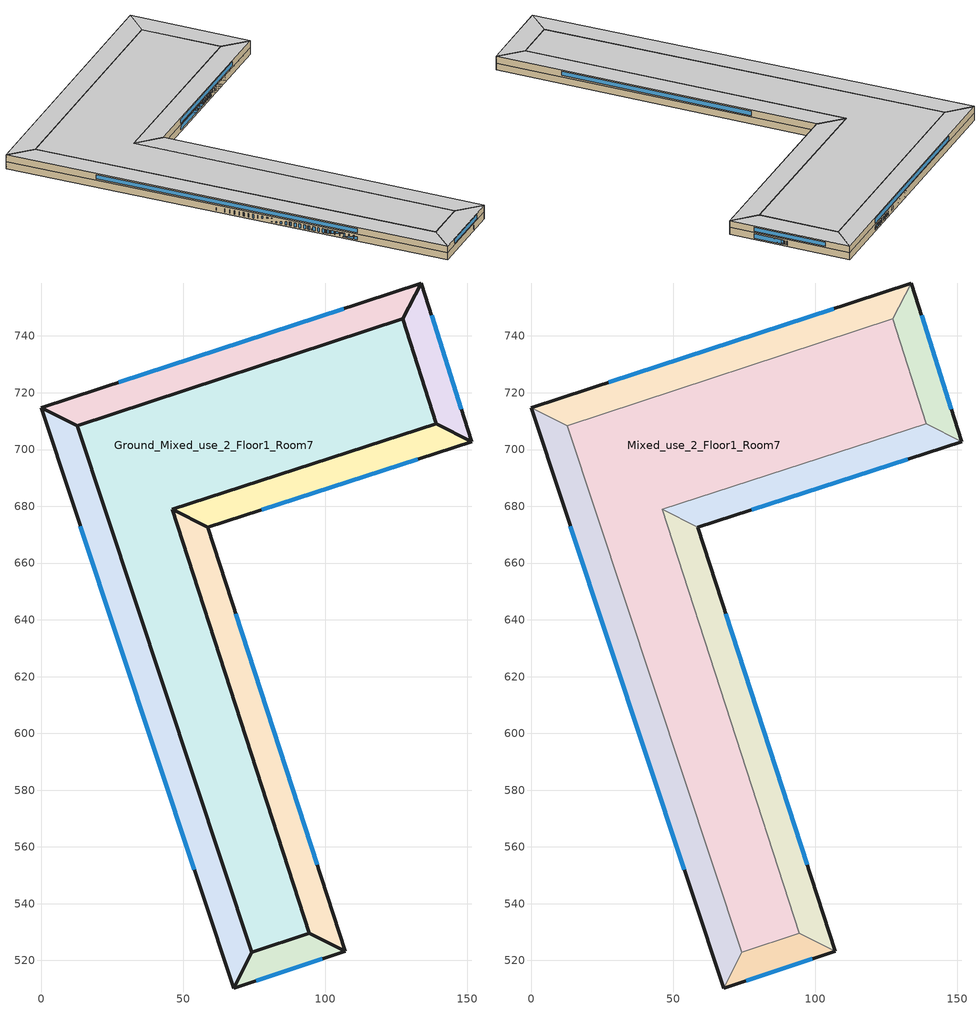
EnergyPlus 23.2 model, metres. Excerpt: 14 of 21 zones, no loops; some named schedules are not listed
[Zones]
Ground_Mixed_use_2_Floor1_Room1
 floor ground (Typical Insulated Carpeted 8in Slab Floor-R5): 58.73,672.59 107.08,523.22 94.5,529.62 46.14,679.03 z0
 wall ground (Generic Interior Wall): 58.73,672.59 46.14,679.03 94.5,529.62 107.08,523.22 z0:3.5
 wall ground (Typical Insulated Steel Framed Exterior Wall-R19): 107.08,523.22 58.73,672.59 z0:3.5
 window inside (U 0.48 SHGC 0.40 Dbl Ref-D Clr 6mm/13mm): 97.21,553.72 68.6,642.09 z0.71:2.79
 ceiling ground (Generic Interior Ceiling): 46.14,679.03 94.5,529.62 107.08,523.22 58.73,672.59 z3.5
Ground_Mixed_use_2_Floor1_Room2
 floor ground (Typical Insulated Carpeted 8in Slab Floor-R5): 107.08,523.22 67.77,510.3 74.12,522.92 94.5,529.62 z0
 wall ground (Generic Interior Wall): 107.08,523.22 94.5,529.62 74.12,522.92 67.77,510.3 z0:3.5
 wall ground (Typical Insulated Steel Framed Exterior Wall-R19): 67.77,510.3 107.08,523.22 z0:3.5
 window inside (U 0.48 SHGC 0.40 Dbl Ref-D Clr 6mm/13mm): 75.79,512.94 99.05,520.59 z0.71:2.79
 ceiling ground (Generic Interior Ceiling): 74.12,522.92 67.77,510.3 107.08,523.22 94.5,529.62 z3.5
Ground_Mixed_use_2_Floor1_Room3
 floor ground (Typical Insulated Carpeted 8in Slab Floor-R5): 12.65,708.29 74.12,522.92 67.77,510.3 0,714.66 z0
 wall ground (Generic Interior Wall): 67.77,510.3 74.12,522.92 12.65,708.29 0,714.66 z0:3.5
 wall ground (Typical Insulated Steel Framed Exterior Wall-R19): 0,714.66 67.77,510.3 z0:3.5
 window inside (U 0.48 SHGC 0.40 Dbl Ref-D Clr 6mm/13mm): 13.84,672.93 53.93,552.03 z0.71:2.79
 ceiling ground (Generic Interior Ceiling): 0,714.66 67.77,510.3 74.12,522.92 12.65,708.29 z3.5
Ground_Mixed_use_2_Floor1_Room4
 floor ground (Typical Insulated Carpeted 8in Slab Floor-R5): 133.88,758.66 127.42,746.01 12.65,708.29 0,714.66 z0
 wall ground (Generic Interior Wall): 0,714.66 12.65,708.29 127.42,746.01 133.88,758.66 z0:3.5
 wall ground (Typical Insulated Steel Framed Exterior Wall-R19): 133.88,758.66 0,714.66 z0:3.5
 window inside (U 0.48 SHGC 0.40 Dbl Ref-D Clr 6mm/13mm): 106.55,749.67 27.34,723.64 z0.71:2.79
 ceiling ground (Generic Interior Ceiling): 0,714.66 12.65,708.29 127.42,746.01 133.88,758.66 z3.5
Ground_Mixed_use_2_Floor1_Room5
 floor ground (Typical Insulated Carpeted 8in Slab Floor-R5): 133.88,758.66 151.69,702.7 139.14,709.15 127.42,746.01 z0
 wall ground (Generic Interior Wall): 133.88,758.66 127.42,746.01 139.14,709.15 151.69,702.7 z0:3.5
 wall ground (Typical Insulated Steel Framed Exterior Wall-R19): 151.69,702.7 133.88,758.66 z0:3.5
 window inside (U 0.48 SHGC 0.40 Dbl Ref-D Clr 6mm/13mm): 148.05,714.13 137.52,747.23 z0.71:2.79
 ceiling ground (Generic Interior Ceiling): 133.88,758.66 127.42,746.01 139.14,709.15 151.69,702.7 z3.5
Ground_Mixed_use_2_Floor1_Room6
 floor ground (Typical Insulated Carpeted 8in Slab Floor-R5): 151.69,702.7 58.73,672.59 46.14,679.03 139.14,709.15 z0
 wall ground (Generic Interior Wall): 151.69,702.7 139.14,709.15 46.14,679.03 58.73,672.59 z0:3.5
 wall ground (Typical Insulated Steel Framed Exterior Wall-R19): 58.73,672.59 151.69,702.7 z0:3.5
 window inside (U 0.48 SHGC 0.40 Dbl Ref-D Clr 6mm/13mm): 77.71,678.74 132.71,696.56 z0.71:2.79
 ceiling ground (Generic Interior Ceiling): 46.14,679.03 58.73,672.59 151.69,702.7 139.14,709.15 z3.5
Ground_Mixed_use_2_Floor1_Room7
 floor ground (Typical Insulated Carpeted 8in Slab Floor-R5): 127.42,746.01 139.14,709.15 46.14,679.03 94.5,529.62 74.12,522.92 12.65,708.29 z0
 wall ground (Generic Interior Wall): 74.12,522.92 94.5,529.62 46.14,679.03 139.14,709.15 127.42,746.01 12.65,708.29 74.12,522.92 z0:3.5
 ceiling ground (Generic Interior Ceiling): 12.65,708.29 74.12,522.92 94.5,529.62 46.14,679.03 139.14,709.15 127.42,746.01 z3.5
Mixed_use_2_Floor1_Room1
 floor to Ground_Mixed_use_2_Floor1_Room1 (Generic Interior Floor): 58.73,672.59 107.08,523.22 94.5,529.62 46.14,679.03 z3.5
 wall outside (Typical Insulated Steel Framed Exterior Wall-R19): 107.08,523.22 58.73,672.59 z3.5:7
 wall to Mixed_use_2_Floor1_Room6 (Generic Interior Wall): 58.73,672.59 46.14,679.03 z3.5:7
 wall to Mixed_use_2_Floor1_Room7 (Generic Interior Wall): 46.14,679.03 94.5,529.62 z3.5:7
 wall to Mixed_use_2_Floor1_Room2 (Generic Interior Wall): 94.5,529.62 107.08,523.22 z3.5:7
 window (U 0.48 SHGC 0.40 Dbl Ref-D Clr 6mm/13mm): 97.21,553.72 68.6,642.09 z4.21:6.29
 ceiling adiabatic (Generic Interior Ceiling): 46.14,679.03 94.5,529.62 107.08,523.22 58.73,672.59 z7
Mixed_use_2_Floor1_Room2
 floor to Ground_Mixed_use_2_Floor1_Room2 (Generic Interior Floor): 107.08,523.22 67.77,510.3 74.12,522.92 94.5,529.62 z3.5
 wall outside (Typical Insulated Steel Framed Exterior Wall-R19): 67.77,510.3 107.08,523.22 z3.5:7
 wall to Mixed_use_2_Floor1_Room7 (Generic Interior Wall): 94.5,529.62 74.12,522.92 z3.5:7
 wall to Mixed_use_2_Floor1_Room3 (Generic Interior Wall): 74.12,522.92 67.77,510.3 z3.5:7
 window (U 0.48 SHGC 0.40 Dbl Ref-D Clr 6mm/13mm): 75.79,512.94 99.05,520.59 z4.21:6.29
 ceiling adiabatic (Generic Interior Ceiling): 74.12,522.92 67.77,510.3 107.08,523.22 94.5,529.62 z7
Mixed_use_2_Floor1_Room3
 floor to Ground_Mixed_use_2_Floor1_Room3 (Generic Interior Floor): 12.65,708.29 74.12,522.92 67.77,510.3 0,714.66 z3.5
 wall outside (Typical Insulated Steel Framed Exterior Wall-R19): 0,714.66 67.77,510.3 z3.5:7
 wall to Mixed_use_2_Floor1_Room7 (Generic Interior Wall): 74.12,522.92 12.65,708.29 z3.5:7
 wall to Mixed_use_2_Floor1_Room4 (Generic Interior Wall): 12.65,708.29 0,714.66 z3.5:7
 window (U 0.48 SHGC 0.40 Dbl Ref-D Clr 6mm/13mm): 13.84,672.93 53.93,552.03 z4.21:6.29
 ceiling adiabatic (Generic Interior Ceiling): 0,714.66 67.77,510.3 74.12,522.92 12.65,708.29 z7
Mixed_use_2_Floor1_Room4
 floor to Ground_Mixed_use_2_Floor1_Room4 (Generic Interior Floor): 133.88,758.66 127.42,746.01 12.65,708.29 0,714.66 z3.5
 wall outside (Typical Insulated Steel Framed Exterior Wall-R19): 133.88,758.66 0,714.66 z3.5:7
 wall to Mixed_use_2_Floor1_Room7 (Generic Interior Wall): 12.65,708.29 127.42,746.01 z3.5:7
 wall to Mixed_use_2_Floor1_Room5 (Generic Interior Wall): 127.42,746.01 133.88,758.66 z3.5:7
 window (U 0.48 SHGC 0.40 Dbl Ref-D Clr 6mm/13mm): 106.55,749.67 27.34,723.64 z4.21:6.29
 ceiling adiabatic (Generic Interior Ceiling): 0,714.66 12.65,708.29 127.42,746.01 133.88,758.66 z7
Mixed_use_2_Floor1_Room5
 floor to Ground_Mixed_use_2_Floor1_Room5 (Generic Interior Floor): 133.88,758.66 151.69,702.7 139.14,709.15 127.42,746.01 z3.5
 wall outside (Typical Insulated Steel Framed Exterior Wall-R19): 151.69,702.7 133.88,758.66 z3.5:7
 wall to Mixed_use_2_Floor1_Room7 (Generic Interior Wall): 127.42,746.01 139.14,709.15 z3.5:7
 wall to Mixed_use_2_Floor1_Room6 (Generic Interior Wall): 139.14,709.15 151.69,702.7 z3.5:7
 window (U 0.48 SHGC 0.40 Dbl Ref-D Clr 6mm/13mm): 148.05,714.13 137.52,747.23 z4.21:6.29
 ceiling adiabatic (Generic Interior Ceiling): 133.88,758.66 127.42,746.01 139.14,709.15 151.69,702.7 z7
Mixed_use_2_Floor1_Room6
 floor to Ground_Mixed_use_2_Floor1_Room6 (Generic Interior Floor): 151.69,702.7 58.73,672.59 46.14,679.03 139.14,709.15 z3.5
 wall outside (Typical Insulated Steel Framed Exterior Wall-R19): 58.73,672.59 151.69,702.7 z3.5:7
 wall to Mixed_use_2_Floor1_Room7 (Generic Interior Wall): 139.14,709.15 46.14,679.03 z3.5:7
 window (U 0.48 SHGC 0.40 Dbl Ref-D Clr 6mm/13mm): 77.71,678.74 132.71,696.56 z4.21:6.29
 ceiling adiabatic (Generic Interior Ceiling): 46.14,679.03 58.73,672.59 151.69,702.7 139.14,709.15 z7
Mixed_use_2_Floor1_Room7
 floor to Ground_Mixed_use_2_Floor1_Room7 (Generic Interior Floor): 127.42,746.01 139.14,709.15 46.14,679.03 94.5,529.62 74.12,522.92 12.65,708.29 z3.5
 ceiling adiabatic (Generic Interior Ceiling): 12.65,708.29 74.12,522.92 94.5,529.62 46.14,679.03 139.14,709.15 127.42,746.01 z7
[Building]
Mixed use 2: North Axis {deg}=0; Terrain=City; Solar Distribution=FullExterior
[Site:Location]
Site 1: Latitude {deg}=0; Longitude {deg}=0; Time Zone {hr}=0; Elevation {m}=0
[Site:WaterMainsTemperature]
Calculation Method=CorrelationFromWeatherFile
[SizingPeriod:DesignDay] Month=7; Day of Month=21; Day Type=SummerDesignDay; Daily Dry-Bulb Temperature Range {deltaC}=9.3; Dry-Bulb Temperature Range Modifier Type=DefaultMultipliers; Barometric Pressure {Pa}=98769; Wind Speed {m/s}=5.7; Wind Direction {deg}=240; Rain Indicator=No; Snow Indicator=No; Daylight Saving Time Indicator=No; Solar Model Indicator=ASHRAETau; ASHRAE Clear Sky Optical Depth for Beam Irradiance (taub)=0.462; ASHRAE Clear Sky Optical Depth for Diffuse Irradiance (taud)=2.001; Begin Environment Reset Mode=FullResetAtBeginEnvironment
Name | Maximum Dry-Bulb Temperature {C} | Humidity Condition Type | Wetbulb or DewPoint at Maximum Dry-Bulb {C} | Enthalpy at Maximum Dry-Bulb {J/kg}
Buffalo Ann Clg .4% Condns DB=>MWB | 30.3 | Wetbulb | 21.8
Buffalo Ann Clg .4% Condns DP=>MDB | 26.2 | Dewpoint | 22.4
Buffalo Ann Clg .4% Condns Enth=>MDB | 27.9 | Enthalpy |  | 72100
Buffalo Ann Clg .4% Condns WB=>MDB | 27.8 | Wetbulb | 23.8
[Material] Thermal Absorptance=0.9
Name | Roughness | Thickness {m} | Conductivity {W/m-K} | Density {kg/m3} | Specific Heat {J/kg-K} | Solar Absorptance | Visible Absorptance
25mm Stucco | Smooth | 0.0254 | 0.719518 | 1856 | 839.458 | 0.7 | 0.7
5/8 in. Gypsum Board | MediumSmooth | 0.0159 | 0.159893 | 800.002 | 1089.3 | 0.7 | 0.7
8 in. Normalweight Concrete Floor | MediumRough | 0.2032 | 2.30846 | 2322.01 | 831.464 | 0.7 | 0.7
Generic Acoustic Tile | MediumSmooth | 0.02 | 0.06 | 368 | 590 | 0.2 | 0.2
Generic Ceiling Air Gap | Smooth | 0.1 | 0.556 | 1.28 | 1000 | 0.7 | 0.7
Generic Gypsum Board | MediumSmooth | 0.0127 | 0.16 | 800 | 1090 | 0.5 | 0.5
Generic LW Concrete | MediumRough | 0.1 | 0.53 | 1280 | 840 | 0.8 | 0.8
Generic Wall Air Gap | Smooth | 0.1 | 0.667 | 1.28 | 1000 | 0.7 | 0.7
[Material:NoMass] Thermal Absorptance=0.9; Solar Absorptance=0.7
Name | Roughness | Thermal Resistance {m2-K/W} | Visible Absorptance
Typical Carpet Pad | VeryRough | 0.21648 | 0.8
Typical Insulation-R17 | MediumSmooth | 2.99387 | 0.7
Typical Insulation-R4 | MediumSmooth | 0.704441 | 0.7
[WindowMaterial:Gas]
AIR 13MM: Gas Type=Air; Thickness {m}=0.0127
[WindowMaterial:Glazing] Optical Data Type=SpectralAverage; Thickness {m}=0.006; Infrared Transmittance at Normal Incidence=0; Front Side Infrared Hemispherical Emissivity=0.84; Conductivity {W/m-K}=0.899398; Dirt Correction Factor for Solar and Visible Transmittance=1; Solar Diffusing=No
Name | Solar Transmittance at Normal Incidence | Front Side Solar Reflectance at Normal Incidence | Back Side Solar Reflectance at Normal Incidence | Visible Transmittance at Normal Incidence | Front Side Visible Reflectance at Normal Incidence | Back Side Visible Reflectance at Normal Incidence | Back Side Infrared Hemispherical Emissivity
CLEAR 6MM | 0.775 | 0.071 | 0.071 | 0.881 | 0.08 | 0.08 | 0.84
REF D CLEAR 6MM | 0.429 | 0.308 | 0.379 | 0.334 | 0.453 | 0.505 | 0.82
[Construction]
Generic Interior Ceiling: Generic LW Concrete, Generic Ceiling Air Gap, Generic Acoustic Tile
Generic Interior Floor: Generic Acoustic Tile, Generic Ceiling Air Gap, Generic LW Concrete
Generic Interior Wall: Generic Gypsum Board, Generic Wall Air Gap, Generic Gypsum Board
Typical Insulated Carpeted 8in Slab Floor-R5: Typical Insulation-R4, 8 in. Normalweight Concrete Floor, Typical Carpet Pad
Typical Insulated Steel Framed Exterior Wall-R19: 25mm Stucco, 5/8 in. Gypsum Board, Typical Insulation-R17, 5/8 in. Gypsum Board
U 0.48 SHGC 0.40 Dbl Ref-D Clr 6mm/13mm: REF D CLEAR 6MM, AIR 13MM, CLEAR 6MM
[Zone] Ceiling Height {m}=3.5; Part of Total Floor Area=Yes
Name | Multiplier | Volume {m3}
Ground_Mixed_use_2_Floor1_Room1 | 1 | 5495.78
Ground_Mixed_use_2_Floor1_Room2 | 1 | 1099.7
Ground_Mixed_use_2_Floor1_Room3 | 1 | 7185.36
Ground_Mixed_use_2_Floor1_Room4 | 1 | 4580.43
Ground_Mixed_use_2_Floor1_Room5 | 1 | 1704.39
Ground_Mixed_use_2_Floor1_Room6 | 1 | 3420.86
Ground_Mixed_use_2_Floor1_Room7 | 1 | 28317.1
Mixed_use_2_Floor1_Room1 | 6 | 5495.78
Mixed_use_2_Floor1_Room2 | 6 | 1099.7
Mixed_use_2_Floor1_Room3 | 6 | 7185.36
Mixed_use_2_Floor1_Room4 | 6 | 4580.43
Mixed_use_2_Floor1_Room5 | 6 | 1704.39
Mixed_use_2_Floor1_Room6 | 6 | 3420.86
Mixed_use_2_Floor1_Room7 | 6 | 28317.1
[Space] Space Type=Mixed Use Building Program
Name | Zone
Ground_Mixed_use_2_Floor1_Room1_Space | Ground_Mixed_use_2_Floor1_Room1
Ground_Mixed_use_2_Floor1_Room2_Space | Ground_Mixed_use_2_Floor1_Room2
Ground_Mixed_use_2_Floor1_Room3_Space | Ground_Mixed_use_2_Floor1_Room3
Ground_Mixed_use_2_Floor1_Room4_Space | Ground_Mixed_use_2_Floor1_Room4
Ground_Mixed_use_2_Floor1_Room5_Space | Ground_Mixed_use_2_Floor1_Room5
Ground_Mixed_use_2_Floor1_Room6_Space | Ground_Mixed_use_2_Floor1_Room6
Ground_Mixed_use_2_Floor1_Room7_Space | Ground_Mixed_use_2_Floor1_Room7
Mixed_use_2_Floor1_Room1_Space | Mixed_use_2_Floor1_Room1
Mixed_use_2_Floor1_Room2_Space | Mixed_use_2_Floor1_Room2
Mixed_use_2_Floor1_Room3_Space | Mixed_use_2_Floor1_Room3
Mixed_use_2_Floor1_Room4_Space | Mixed_use_2_Floor1_Room4
Mixed_use_2_Floor1_Room5_Space | Mixed_use_2_Floor1_Room5
Mixed_use_2_Floor1_Room6_Space | Mixed_use_2_Floor1_Room6
Mixed_use_2_Floor1_Room7_Space | Mixed_use_2_Floor1_Room7
[SpaceList]
Mixed Use Building Program: Top_Mixed_use_2_Floor1_Room1_Space, Ground_Mixed_use_2_Floor1_Room7_Space, Ground_Mixed_use_2_Floor1_Room1_Space, Ground_Mixed_use_2_Floor1_Room2_Space, Ground_Mixed_use_2_Floor1_Room5_Space, Ground_Mixed_use_2_Floor1_Room3_Space, Ground_Mixed_use_2_Floor1_Room4_Space, Top_Mixed_use_2_Floor1_Room7_Space, Top_Mixed_use_2_Floor1_Room6_Space, Ground_Mixed_use_2_Floor1_Room6_Space, Mixed_use_2_Floor1_Room2_Space, Mixed_use_2_Floor1_Room1_Space, Mixed_use_2_Floor1_Room3_Space, Mixed_use_2_Floor1_Room4_Space, Mixed_use_2_Floor1_Room5_Space, Top_Mixed_use_2_Floor1_Room3_Space, Mixed_use_2_Floor1_Room6_Space, Mixed_use_2_Floor1_Room7_Space, Top_Mixed_use_2_Floor1_Room2_Space, Top_Mixed_use_2_Floor1_Room4_Space, Top_Mixed_use_2_Floor1_Room5_Space
[Lights]
Mixed Use Building Program_Lighting: Zone or ZoneList or Space or SpaceList=Mixed Use Building Program; Schedule=Mixed Use Building Program_Lighting Schedule; Design Level Calculation Method=Watts/Area; Watts per Zone Floor Area {W/m2}=12.1148; Return Air Fraction=0.24; Fraction Radiant=0.52; Fraction Visible=0.2; Fraction Replaceable=1
[People]
Mixed Use Building Program_People: Zone or ZoneList or Space or SpaceList=Mixed Use Building Program; Number of People Schedule=Mixed Use Building Program_People_Occ Schedule; Number of People Calculation Method=People/Area; People per Floor Area {person/m2}=0.110734; Fraction Radiant=0.3; Activity Level Schedule=Mixed Use Building Program_People_Act Schedule
[ElectricEquipment]
Mixed Use Building Program_Electric Equipment: Zone or ZoneList or Space or SpaceList=Mixed Use Building Program; Schedule=Mixed Use Building Program_Electric Equipment Schedule; Design Level Calculation Method=Watts/Area; Watts per Zone Floor Area {W/m2}=5.97396; Fraction Latent=0; Fraction Radiant=0.5; Fraction Lost=0
[ZoneInfiltration:DesignFlowRate]
Mixed Use Building Program_Infiltration: Zone or ZoneList or Space or SpaceList=Mixed Use Building Program; Schedule=Mixed Use Building Program_Infiltration Schedule; Design Flow Rate Calculation Method=Flow/ExteriorArea; Flow Rate per Exterior Surface Area {m3/s-m2}=0.000432003; Constant Term Coefficient=1; Temperature Term Coefficient=0; Velocity Term Coefficient=0
[AvailabilityManager:NightCycle]
Availability Manager Night Cycle 1: Applicability Schedule=Always On Discrete; Fan Schedule=Always On Discrete; Control Type=CycleOnAny; Thermostat Tolerance {deltaC}=1; Cycling Run Time Control Type=FixedRunTime; Cycling Run Time {s}=1800
[AvailabilityManager:Scheduled]
21 Zone VAV OA System Availability Manager: Schedule=Always On Discrete
[Schedule:Day:Interval]
Mixed Use Building Program_Lighting Schedule_Sunday: No, 09:00, 0.128, 10:00, 0.148, 12:00, 0.268, 17:00, 0.348, 18:00, 0.268, 19:00, 0.188, 24:00, 0.128
Schedule Day 9: No, 05:00, 0.128, 06:00, 0.158, 07:00, 0.127185, 08:00, 0.275729, 09:00, 0.579419, 12:00, 0.779419, 13:00, 0.732817, 17:00, 0.779419, 18:00, 0.644273, 20:00, 0.395729, 21:00, 0.349127, 22:00, 0.229127, 23:00, 0.127185, 24:00, 0.128
Schedule Day 10: No, 07:00, 0.128, 08:00, 0.148, 09:00, 0.228, 10:00, 0.348, 18:00, 0.468, 19:00, 0.308, 21:00, 0.228, 22:00, 0.148, 24:00, 0.128
Mixed Use Building Program_Lighting Schedule_SmrDsn 1; Mixed Use Building Program_People_Occ Schedule_SmrDsn 1; Mixed Use Building Program_Electric Equipment Schedule_SmrDsn 1: No, 24:00, 1
Mixed Use Building Program_Lighting Schedule_WntrDsn 1; Mixed Use Building Program_People_Occ Schedule_WntrDsn 1: No, 24:00, 0
Mixed Use Building Program_Lighting Schedule_Hol 1: No, 05:00, 0.128, 06:00, 0.158, 07:00, 0.127185, 08:00, 0.215729, 09:00, 0.439419, 10:00, 0.459419, 12:00, 0.579419, 13:00, 0.612817, 17:00, 0.659419, 18:00, 0.444273, 19:00, 0.275729, 20:00, 0.215729, 22:00, 0.169127, 23:00, 0.127185, 24:00, 0.128
Mixed Use Building Program_People_Occ Schedule_Sunday; Mixed Use Building Program_People_Occ Schedule_Hol 1: No, 09:00, 0, 10:00, 0.05, 12:00, 0.1, 17:00, 0.2, 18:00, 0.1, 19:00, 0.05, 24:00, 0
Schedule Day 1: No, 06:00, 0, 07:00, 0.055, 08:00, 0.155, 09:00, 0.6, 11:00, 0.75, 12:00, 0.85, 13:00, 0.615, 15:00, 0.85, 16:00, 0.9, 17:00, 0.85, 18:00, 0.41, 19:00, 0.305, 21:00, 0.205, 22:00, 0.055, 23:00, 0.025, 24:00, 0
Schedule Day 2: No, 07:00, 0, 08:00, 0.05, 09:00, 0.1, 10:00, 0.25, 11:00, 0.3, 17:00, 0.4, 18:00, 0.3, 21:00, 0.1, 22:00, 0.05, 24:00, 0
Mixed Use Building Program_People_Act Schedule_Sunday; Mixed Use Building Program_People_Act Schedule_SmrDsn 1; Mixed Use Building Program_People_Act Schedule_WntrDsn 1; Mixed Use Building Program_People_Act Schedule_Hol 1: No, 24:00, 120
Mixed Use Building Program_Electric Equipment Schedule_Sunday: No, 09:00, 0.157486, 10:00, 0.217939, 12:00, 0.337603, 17:00, 0.417379, 18:00, 0.337603, 19:00, 0.257827, 24:00, 0.157486
Schedule Day 7: No, 06:00, 0.324636, 07:00, 0.366801, 08:00, 0.447404, 09:00, 0.815031, 12:00, 0.934695, 13:00, 0.900153, 17:00, 0.934695, 18:00, 0.646844, 19:00, 0.474133, 21:00, 0.394357, 23:00, 0.19409, 24:00, 0.177224
Schedule Day 8: No, 07:00, 0.157486, 08:00, 0.217939, 09:00, 0.297715, 10:00, 0.417379, 18:00, 0.457267, 19:00, 0.377491, 21:00, 0.297715, 22:00, 0.217939, 24:00, 0.157486
Mixed Use Building Program_Electric Equipment Schedule_Hol 1: No, 06:00, 0.304898, 08:00, 0.347063, 09:00, 0.634915, 10:00, 0.695367, 12:00, 0.815031, 13:00, 0.860265, 17:00, 0.894807, 18:00, 0.52718, 19:00, 0.274693, 23:00, 0.174352, 24:00, 0.157486
[Schedule:Week:Daily]
Mixed Use Building Program_Lighting Schedule Week Rule - Jan1-Dec31: Mixed Use Building Program_Lighting Schedule_Sunday, Schedule Day 9, Schedule Day 9, Schedule Day 9, Schedule Day 9, Schedule Day 9, Schedule Day 10, Mixed Use Building Program_Lighting Schedule_Hol 1, Mixed Use Building Program_Lighting Schedule_SmrDsn 1, Mixed Use Building Program_Lighting Schedule_WntrDsn 1, Mixed Use Building Program_Lighting Schedule_Sunday, Mixed Use Building Program_Lighting Schedule_Sunday
Mixed Use Building Program_People_Occ Schedule Week Rule - Jan1-Dec31: Mixed Use Building Program_People_Occ Schedule_Sunday, Schedule Day 1, Schedule Day 1, Schedule Day 1, Schedule Day 1, Schedule Day 1, Schedule Day 2, Mixed Use Building Program_People_Occ Schedule_Hol 1, Mixed Use Building Program_People_Occ Schedule_SmrDsn 1, Mixed Use Building Program_People_Occ Schedule_WntrDsn 1, Mixed Use Building Program_People_Occ Schedule_Sunday, Mixed Use Building Program_People_Occ Schedule_Sunday
Mixed Use Building Program_People_Act Schedule Week Rule - Jan1-Dec31: Mixed Use Building Program_People_Act Schedule_Sunday, Mixed Use Building Program_People_Act Schedule_Sunday, Mixed Use Building Program_People_Act Schedule_Sunday, Mixed Use Building Program_People_Act Schedule_Sunday, Mixed Use Building Program_People_Act Schedule_Sunday, Mixed Use Building Program_People_Act Schedule_Sunday, Mixed Use Building Program_People_Act Schedule_Sunday, Mixed Use Building Program_People_Act Schedule_Hol 1, Mixed Use Building Program_People_Act Schedule_SmrDsn 1, Mixed Use Building Program_People_Act Schedule_WntrDsn 1, Mixed Use Building Program_People_Act Schedule_Sunday, Mixed Use Building Program_People_Act Schedule_Sunday
Mixed Use Building Program_Electric Equipment Schedule Week Rule - Jan1-Dec31: Mixed Use Building Program_Electric Equipment Schedule_Sunday, Schedule Day 7, Schedule Day 7, Schedule Day 7, Schedule Day 7, Schedule Day 7, Schedule Day 8, Mixed Use Building Program_Electric Equipment Schedule_Hol 1, Mixed Use Building Program_Electric Equipment Schedule_SmrDsn 1, Mixed Use Building Program_Electric Equipment Schedule_WntrDsn 1, Mixed Use Building Program_Electric Equipment Schedule_Sunday, Mixed Use Building Program_Electric Equipment Schedule_Sunday
Mixed Use Building Program_Infiltration Schedule Week Rule - Jan1-Dec31: Mixed Use Building Program_Infiltration Schedule_Sunday, Schedule Day 3, Schedule Day 3, Schedule Day 3, Schedule Day 3, Schedule Day 3, Schedule Day 4, Mixed Use Building Program_Infiltration Schedule_Hol 1, Mixed Use Building Program_Infiltration Schedule_SmrDsn 1, Mixed Use Building Program_Infiltration Schedule_WntrDsn 1, Mixed Use Building Program_Infiltration Schedule_Sunday, Mixed Use Building Program_Infiltration Schedule_Sunday
[Schedule:Year]
Mixed Use Building Program_Lighting Schedule: Mixed Use Building Program_Lighting Schedule Week Rule - Jan1-Dec31, 1, 1, 12, 31
Mixed Use Building Program_People_Occ Schedule: Mixed Use Building Program_People_Occ Schedule Week Rule - Jan1-Dec31, 1, 1, 12, 31
Mixed Use Building Program_People_Act Schedule: Mixed Use Building Program_People_Act Schedule Week Rule - Jan1-Dec31, 1, 1, 12, 31
Mixed Use Building Program_Electric Equipment Schedule: Mixed Use Building Program_Electric Equipment Schedule Week Rule - Jan1-Dec31, 1, 1, 12, 31
Mixed Use Building Program_Infiltration Schedule: Mixed Use Building Program_Infiltration Schedule Week Rule - Jan1-Dec31, 1, 1, 12, 31
[Schedule:Constant]
Always On Discrete: Hourly Value=1
